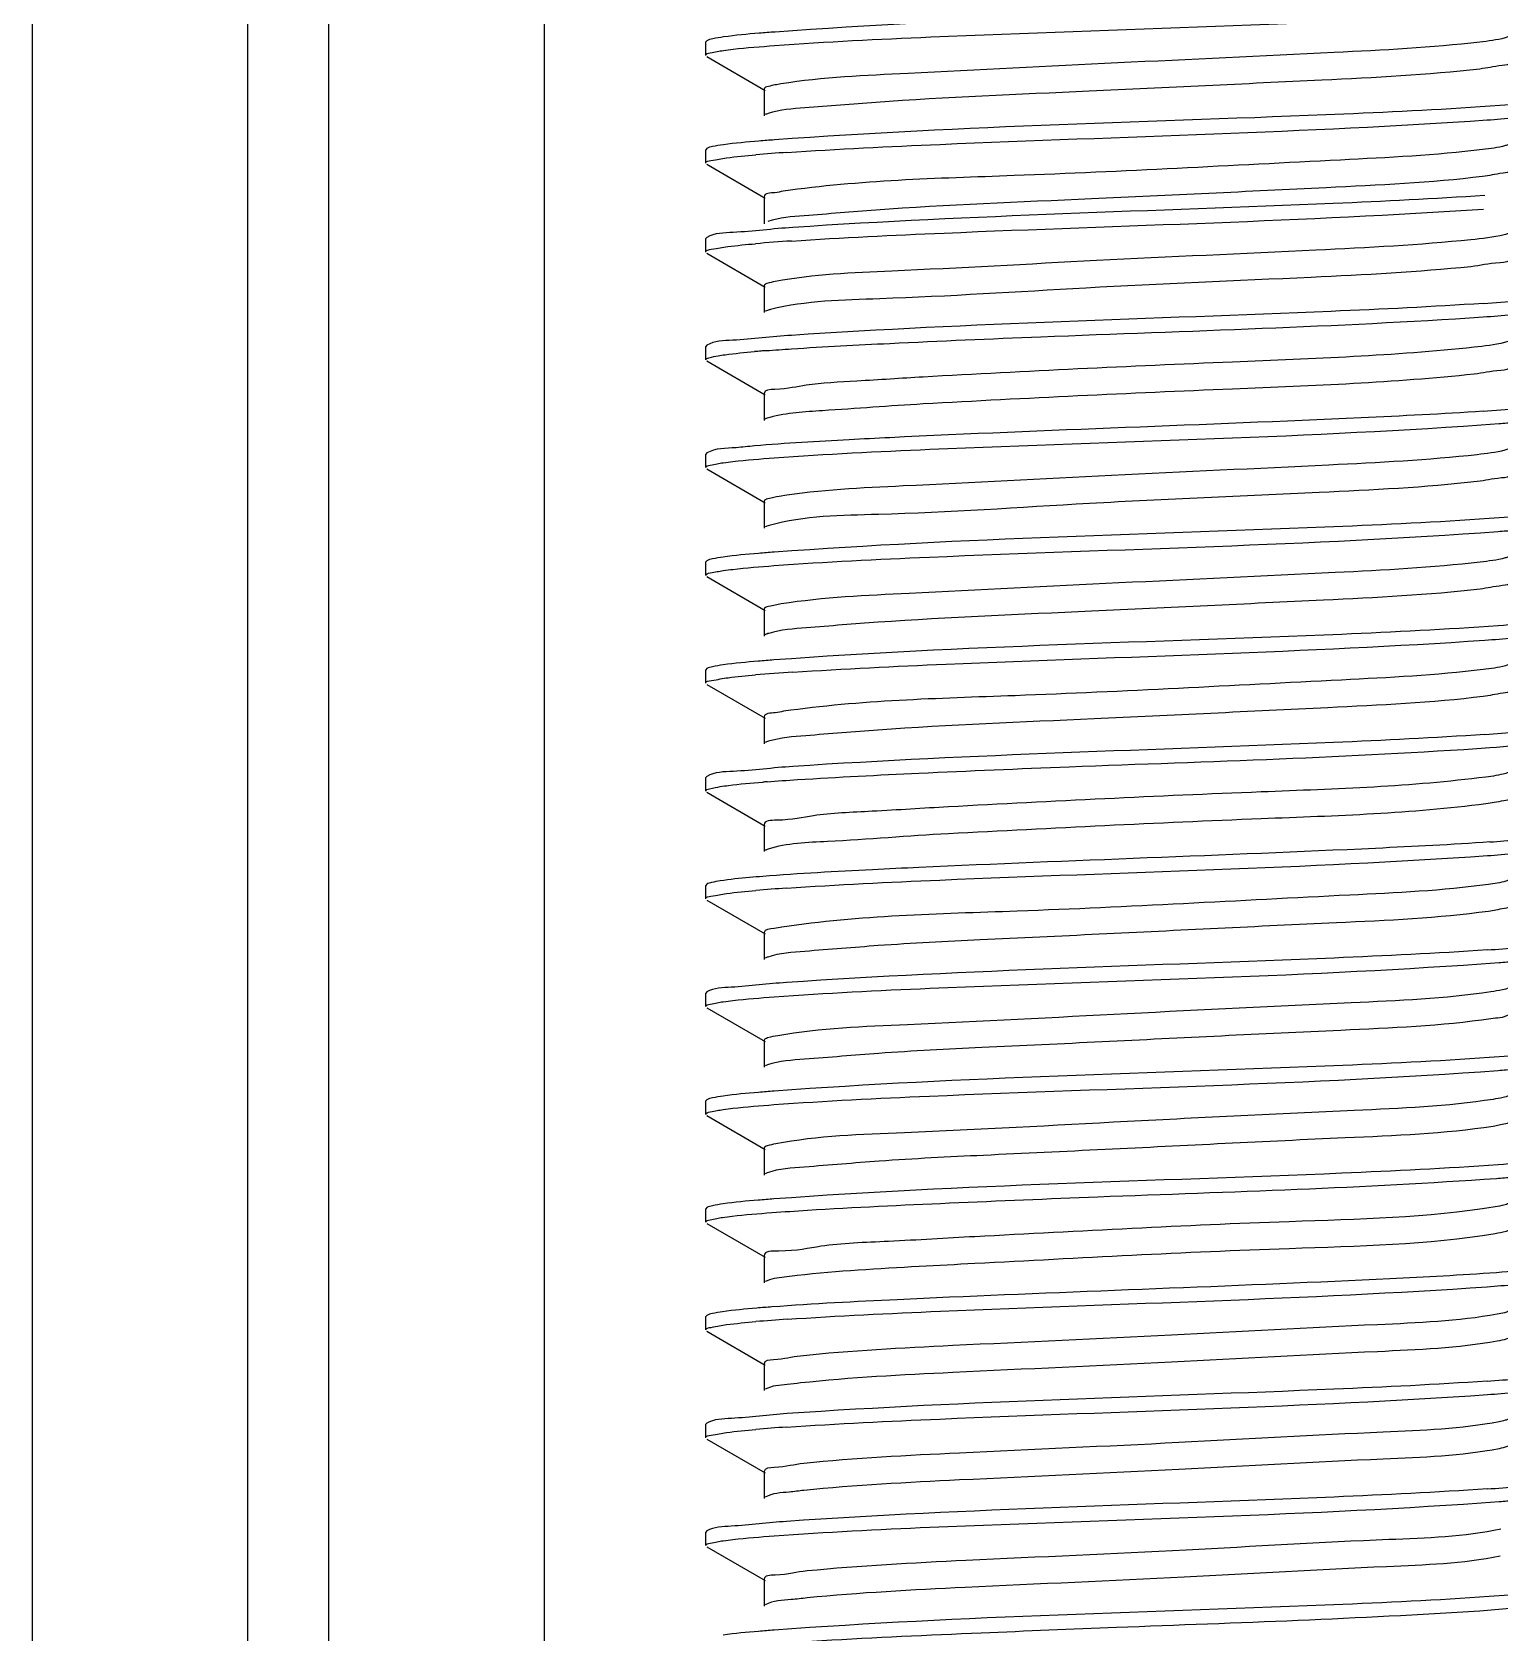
# Model space of a CAD drawing. Extents: x 1680110 to 4798266, y 269661 to 1249705.
# Drawn here: x 2404359.1 to 2404592.5, y 665124.2 to 665378.9 of the extents above; entities that cross this region are included whole.
import ezdxf

# ---------------------------------------------------------------- set-up
doc = ezdxf.new("R2010")
doc.units = 0
doc.header["$LTSCALE"] = 1000
doc.header["$MEASUREMENT"] = 0

# ---------------------------------------------------------------- blocks, each defined once
blk = doc.blocks.new('gfhhrryyfd')
at = {"linetype": 'Continuous'}
for p, q in [((3693152.86, -1741005.43), (3693152.86, -1744418.97)), ((3693187.15, -1741005.43), (3693187.15, -1744418.97)), ((3693200.01, -1741005.43), (3693200.01, -1744418.97)), ((3693234.3, -1741005.43), (3693234.3, -1744418.97)), ((3693260.18, -1742066.92), (3693260.01, -1742067.1)), ((3693260.01, -1742069.25), (3693260.01, -1742067.1)), ((3693260.01, -1742069.25), (3693260.01, -1742067.1)), ((3693260.18, -1742069.44), (3693269.48, -1742074.82)), ((3693269.29, -1742074.61), (3693269.29, -1742078.89)), ((3693260.18, -1742084.06), (3693260.01, -1742084.25)), ((3693260.01, -1742086.39), (3693260.01, -1742084.25)), ((3693260.01, -1742086.39), (3693260.01, -1742084.25)), ((3693260.18, -1742086.58), (3693269.48, -1742091.97)), ((3693269.29, -1742091.75), (3693269.29, -1742096.04)), ((3693260.18, -1742098.2), (3693260.01, -1742098.39)), ((3693260.01, -1742100.53), (3693260.01, -1742098.39)), ((3693260.01, -1742100.53), (3693260.01, -1742098.39)), ((3693260.18, -1742100.72), (3693269.48, -1742106.11)), ((3693269.29, -1742105.89), (3693269.29, -1742110.17)), ((3693260.18, -1742115.34), (3693260.01, -1742115.53)), ((3693260.01, -1742117.68), (3693260.01, -1742115.53)), ((3693260.01, -1742117.68), (3693260.01, -1742115.53)), ((3693260.18, -1742117.86), (3693269.48, -1742123.25)), ((3693269.29, -1742123.03), (3693269.29, -1742127.32)), ((3693260.18, -1742132.49), (3693260.01, -1742132.68)), ((3693260.01, -1742134.82), (3693260.01, -1742132.68)), ((3693260.01, -1742134.82), (3693260.01, -1742132.68)), ((3693260.18, -1742135.01), (3693269.48, -1742140.4)), ((3693269.29, -1742140.18), (3693269.29, -1742144.47)), ((3693260.18, -1742149.64), (3693260.01, -1742149.82)), ((3693260.01, -1742151.97), (3693260.01, -1742149.82)), ((3693260.01, -1742151.97), (3693260.01, -1742149.82)), ((3693260.18, -1742152.15), (3693269.48, -1742157.54)), ((3693269.29, -1742157.32), (3693269.29, -1742161.61)), ((3693260.18, -1742166.78), (3693260.01, -1742166.97)), ((3693260.01, -1742169.11), (3693260.01, -1742166.97)), ((3693260.01, -1742169.11), (3693260.01, -1742166.97)), ((3693260.18, -1742169.3), (3693269.48, -1742174.69)), ((3693269.29, -1742174.47), (3693269.29, -1742178.76)), ((3693260.18, -1742183.93), (3693260.01, -1742184.11)), ((3693260.01, -1742186.26), (3693260.01, -1742184.11)), ((3693260.01, -1742186.26), (3693260.01, -1742184.11)), ((3693260.18, -1742186.44), (3693269.48, -1742191.83)), ((3693269.29, -1742191.61), (3693269.29, -1742195.9)), ((3693260.18, -1742201.07), (3693260.01, -1742201.26)), ((3693260.01, -1742203.4), (3693260.01, -1742201.26)), ((3693260.01, -1742203.4), (3693260.01, -1742201.26)), ((3693260.18, -1742203.59), (3693269.48, -1742208.98)), ((3693269.29, -1742208.76), (3693269.29, -1742213.05)), ((3693260.18, -1742218.22), (3693260.01, -1742218.4)), ((3693260.01, -1742220.55), (3693260.01, -1742218.4)), ((3693260.01, -1742220.55), (3693260.01, -1742218.4)), ((3693260.18, -1742220.73), (3693269.48, -1742226.12)), ((3693269.29, -1742225.9), (3693269.29, -1742230.19)), ((3693269.82, -1742229.83), (3693269.48, -1742229.97)), ((3693260.18, -1742235.36), (3693260.01, -1742235.55)), ((3693260.01, -1742237.69), (3693260.01, -1742235.55)), ((3693260.01, -1742237.69), (3693260.01, -1742235.55)), ((3693260.18, -1742237.88), (3693269.48, -1742243.27)), ((3693269.29, -1742243.05), (3693269.29, -1742247.34)), ((3693269.79, -1742246.98), (3693269.48, -1742247.12)), ((3693260.18, -1742252.51), (3693260.01, -1742252.69)), ((3693260.01, -1742254.84), (3693260.01, -1742252.69)), ((3693260.01, -1742254.84), (3693260.01, -1742252.69)), ((3693260.18, -1742255.03), (3693269.48, -1742260.41)), ((3693269.29, -1742260.2), (3693269.29, -1742264.48)), ((3693269.76, -1742264.14), (3693269.48, -1742264.26)), ((3693260.18, -1742269.65), (3693260.01, -1742269.84)), ((3693260.01, -1742271.98), (3693260.01, -1742269.84)), ((3693260.01, -1742271.98), (3693260.01, -1742269.84)), ((3693260.18, -1742272.17), (3693269.48, -1742277.56)), ((3693269.29, -1742277.34), (3693269.29, -1742281.63)), ((3693260.18, -1742286.8), (3693260.01, -1742286.98)), ((3693260.01, -1742289.13), (3693260.01, -1742286.98)), ((3693260.01, -1742289.13), (3693260.01, -1742286.98)), ((3693260.18, -1742289.32), (3693269.48, -1742294.7)), ((3693269.29, -1742294.49), (3693269.29, -1742298.77)), ((3693260.18, -1742303.94), (3693260.01, -1742304.13)), ((3693260.01, -1742306.27), (3693260.01, -1742304.13)), ((3693260.01, -1742306.27), (3693260.01, -1742304.13)), ((3693260.18, -1742306.46), (3693269.48, -1742311.85)), ((3693269.29, -1742311.63), (3693269.29, -1742315.92))]:
    blk.add_line(p, q, dxfattribs=at)
for centre, radius, start, end in [((3693292.6, -1742378.02), 293.99, 93.8398, 94.8043), ((3693293.58, -1742404.64), 306.51, 93.7309, 94.7995), ((3693363.76, -1741804.83), 304.52, 273.7477, 274.8005), ((3693285.98, -1742327.93), 212.34, 94.6427, 94.9248), ((3693289.12, -1742366.54), 251.08, 94.4553, 94.6449), ((3693363.73, -1741821.6), 304.9, 273.7437, 274.8009), ((3693293.88, -1742476.99), 310.29, 93.6981, 94.7988), ((3693364.08, -1741877.37), 300.55, 273.7828, 274.8013), ((3693289.75, -1742443.09), 259.07, 94.4275, 94.5797), ((3693365.16, -1741908.19), 286.83, 273.9093, 274.8037), ((3693292.52, -1742494.11), 293.06, 93.8492, 94.8033), ((3693364.65, -1741918.94), 293.25, 273.8479, 274.803), ((3693292.64, -1742564.19), 294.57, 93.8351, 94.8035), ((3693364.58, -1741986.68), 294.09, 273.8387, 274.8044), ((3693292.52, -1742579.88), 293.11, 93.8488, 94.8033), ((3693364.65, -1742004.67), 293.25, 273.8479, 274.803)]:
    blk.add_arc(centre, radius, start, end, dxfattribs=at)
for points, knots in [([(3693386.31, -1742060.09), (3693378.06, -1742060.7), (3693339.64, -1742062.57), (3693301.16, -1742063.33), (3693271.04, -1742065.54)], [0, 0, 0, 0, 0.214949, 1, 1, 1, 1]), ([(3693270.95, -1742067.69), (3693279.22, -1742067.08), (3693317.66, -1742065.2), (3693356.16, -1742064.45), (3693386.28, -1742062.24)], [0, 0, 0, 0, 0.215407, 1, 1, 1, 1]), ([(3693271.04, -1742065.54), (3693270.2, -1742065.6), (3693267.46, -1742065.81), (3693264.72, -1742066.05), (3693262.84, -1742066.32)], [0, 0, 0, 0, 0.307276, 1, 1, 1, 1]), ([(3693262.84, -1742066.32), (3693262.26, -1742066.4), (3693261.37, -1742066.55), (3693260.46, -1742066.76), (3693260.18, -1742066.92)], [0, 0, 0, 0, 0.643741, 1, 1, 1, 1]), ([(3693262.81, -1742068.47), (3693263.32, -1742068.39), (3693266.03, -1742068.06), (3693268.75, -1742067.85), (3693270.95, -1742067.69)], [0, 0, 0, 0, 0.191381, 1, 1, 1, 1]), ([(3693383.1, -1742067.14), (3693375.41, -1742068.04), (3693356.19, -1742069), (3693325.88, -1742070.41), (3693296.57, -1742071.95), (3693278.65, -1742072.75), (3693271.96, -1742073.78)], [0, 0, 0, 0, 0.208516, 0.518039, 0.81764, 1, 1, 1, 1]), ([(3693387.71, -1742066.25), (3693387.53, -1742066.35), (3693386.01, -1742066.82), (3693384.45, -1742066.98), (3693383.1, -1742067.14)], [0, 0, 0, 0, 0.131982, 1, 1, 1, 1]), ([(3693260.01, -1742069.25), (3693260.01, -1742068.98), (3693261.38, -1742068.75), (3693262.1, -1742068.57), (3693262.81, -1742068.47)], [0, 0, 0, 0, 0.274415, 1, 1, 1, 1]), ([(3693387.89, -1742070.32), (3693387.9, -1742070.76), (3693385.47, -1742070.94), (3693384.3, -1742071.28), (3693383.1, -1742071.42)], [0, 0, 0, 0, 0.268827, 1, 1, 1, 1]), ([(3693383.1, -1742071.42), (3693374.76, -1742072.4), (3693354.02, -1742073.36), (3693322.02, -1742074.98), (3693294.53, -1742076.05), (3693277.6, -1742077.48), (3693271.81, -1742077.9), (3693269.94, -1742078.49)], [0, 0, 0, 0, 0.222005, 0.548688, 0.848211, 0.948158, 1, 1, 1, 1]), ([(3693271.96, -1742073.78), (3693271.29, -1742073.89), (3693270.58, -1742074.06), (3693269.3, -1742074.34), (3693269.29, -1742074.61)], [0, 0, 0, 0, 0.721013, 1, 1, 1, 1]), ([(3693269.94, -1742078.49), (3693269.85, -1742078.52), (3693269.69, -1742078.57), (3693269.55, -1742078.64), (3693269.48, -1742078.68)], [0, 0, 0, 0, 0.563231, 1, 1, 1, 1]), ([(3693386.28, -1742077.24), (3693378.02, -1742077.84), (3693339.57, -1742079.72), (3693301.07, -1742080.48), (3693270.95, -1742082.69)], [0, 0, 0, 0, 0.215206, 1, 1, 1, 1]), ([(3693384.27, -1742079.52), (3693387.22, -1742079.32), (3693391.35, -1742078.75), (3693395.86, -1742078.67), (3693397.01, -1742078.01)], [0, 0, 0, 0, 0.690238, 1, 1, 1, 1]), ([(3693394.4, -1742076.46), (3693393.88, -1742076.53), (3693391.18, -1742076.86), (3693388.47, -1742077.08), (3693386.28, -1742077.24)], [0, 0, 0, 0, 0.191317, 1, 1, 1, 1]), ([(3693272.91, -1742084.69), (3693281.03, -1742084.14), (3693318.15, -1742082.35), (3693355.31, -1742081.49), (3693384.27, -1742079.52)], [0, 0, 0, 0, 0.219091, 1, 1, 1, 1]), ([(3693262.81, -1742083.47), (3693262.23, -1742083.55), (3693261.35, -1742083.7), (3693260.46, -1742083.9), (3693260.18, -1742084.06)], [0, 0, 0, 0, 0.643277, 1, 1, 1, 1]), ([(3693270.95, -1742082.69), (3693270.11, -1742082.75), (3693267.4, -1742082.96), (3693264.68, -1742083.21), (3693262.81, -1742083.47)], [0, 0, 0, 0, 0.307434, 1, 1, 1, 1]), ([(3693387.71, -1742083.4), (3693387.54, -1742083.49), (3693386.18, -1742083.93), (3693384.77, -1742084.08), (3693383.56, -1742084.23)], [0, 0, 0, 0, 0.134844, 1, 1, 1, 1]), ([(3693260.01, -1742086.39), (3693260.01, -1742086.08), (3693261.65, -1742085.88), (3693262.47, -1742085.65), (3693263.3, -1742085.55)], [0, 0, 0, 0, 0.271629, 1, 1, 1, 1]), ([(3693383.56, -1742084.23), (3693376.06, -1742085.15), (3693351.17, -1742086.34), (3693314.14, -1742088.44), (3693284.46, -1742089.11), (3693272.33, -1742090.87)], [0, 0, 0, 0, 0.203452, 0.669893, 1, 1, 1, 1]), ([(3693383.56, -1742088.51), (3693375.3, -1742089.53), (3693354.52, -1742090.47), (3693322.38, -1742092.12), (3693294.62, -1742093.17), (3693277.55, -1742094.64), (3693271.73, -1742095.05), (3693269.88, -1742095.65)], [0, 0, 0, 0, 0.219023, 0.546829, 0.848448, 0.948708, 1, 1, 1, 1]), ([(3693387.89, -1742087.46), (3693387.9, -1742087.87), (3693385.71, -1742088.08), (3693384.64, -1742088.38), (3693383.56, -1742088.51)], [0, 0, 0, 0, 0.270217, 1, 1, 1, 1]), ([(3693272.33, -1742090.87), (3693271.88, -1742090.94), (3693271.03, -1742091.18), (3693269.3, -1742091.14), (3693269.29, -1742091.75)], [0, 0, 0, 0, 0.421526, 1, 1, 1, 1]), ([(3693273.64, -1742098.78), (3693281.72, -1742098.24), (3693318.39, -1742096.49), (3693355.11, -1742095.61), (3693383.67, -1742093.7)], [0, 0, 0, 0, 0.220571, 1, 1, 1, 1]), ([(3693383.9, -1742091.54), (3693375.87, -1742092.08), (3693339.19, -1742093.84), (3693302.48, -1742094.73), (3693273.86, -1742096.62)], [0, 0, 0, 0, 0.219007, 1, 1, 1, 1]), ([(3693273.86, -1742096.62), (3693270.69, -1742096.83), (3693266.25, -1742097.45), (3693261.41, -1742097.49), (3693260.18, -1742098.2)], [0, 0, 0, 0, 0.691503, 1, 1, 1, 1]), ([(3693381.68, -1742098.58), (3693373.49, -1742099.42), (3693353.63, -1742100.44), (3693322.91, -1742101.78), (3693294.29, -1742103.44), (3693277.15, -1742104.06), (3693271.05, -1742105.22)], [0, 0, 0, 0, 0.222949, 0.537937, 0.832059, 1, 1, 1, 1]), ([(3693387.71, -1742097.53), (3693387.49, -1742097.66), (3693385.49, -1742098.22), (3693383.46, -1742098.39), (3693381.68, -1742098.58)], [0, 0, 0, 0, 0.124926, 1, 1, 1, 1]), ([(3693260.01, -1742100.53), (3693260.01, -1742100.2), (3693261.76, -1742100.01), (3693262.63, -1742099.77), (3693263.5, -1742099.66)], [0, 0, 0, 0, 0.270691, 1, 1, 1, 1]), ([(3693381.68, -1742102.86), (3693373.24, -1742103.73), (3693352.81, -1742104.77), (3693321.43, -1742106.06), (3693292.89, -1742107.98), (3693275.97, -1742108.26), (3693270.32, -1742109.67)], [0, 0, 0, 0, 0.22824, 0.54962, 0.84357, 1, 1, 1, 1]), ([(3693387.89, -1742101.6), (3693387.9, -1742102.17), (3693384.7, -1742102.24), (3693383.23, -1742102.7), (3693381.68, -1742102.86)], [0, 0, 0, 0, 0.265953, 1, 1, 1, 1]), ([(3693271.05, -1742105.22), (3693270.61, -1742105.31), (3693270.1, -1742105.42), (3693269.3, -1742105.7), (3693269.3, -1742105.89)], [0, 0, 0, 0, 0.710384, 1, 1, 1, 1]), ([(3693383.67, -1742108.7), (3693375.6, -1742109.24), (3693338.93, -1742111), (3693302.21, -1742111.88), (3693273.64, -1742113.78)], [0, 0, 0, 0, 0.220044, 1, 1, 1, 1]), ([(3693270.32, -1742109.67), (3693270.15, -1742109.71), (3693269.87, -1742109.79), (3693269.59, -1742109.9), (3693269.48, -1742109.96)], [0, 0, 0, 0, 0.588567, 1, 1, 1, 1]), ([(3693289.27, -1742115.06), (3693297.27, -1742114.67), (3693328.73, -1742113.3), (3693360.22, -1742112.41), (3693383.64, -1742110.85)], [0, 0, 0, 0, 0.25454, 1, 1, 1, 1]), ([(3693383.64, -1742110.85), (3693386.74, -1742110.64), (3693391.07, -1742110.04), (3693395.81, -1742109.98), (3693397.01, -1742109.29)], [0, 0, 0, 0, 0.69109, 1, 1, 1, 1]), ([(3693273.64, -1742113.78), (3693270.52, -1742113.99), (3693266.15, -1742114.6), (3693261.39, -1742114.65), (3693260.18, -1742115.34)], [0, 0, 0, 0, 0.691213, 1, 1, 1, 1]), ([(3693261.98, -1742117.02), (3693262.34, -1742116.96), (3693264.26, -1742116.68), (3693266.19, -1742116.5), (3693267.75, -1742116.37)], [0, 0, 0, 0, 0.190713, 1, 1, 1, 1]), ([(3693269.62, -1742116.21), (3693270.96, -1742116.11), (3693277.51, -1742115.65), (3693284.06, -1742115.31), (3693289.27, -1742115.06)], [0, 0, 0, 0, 0.205696, 1, 1, 1, 1]), ([(3693382.2, -1742115.67), (3693369.45, -1742117.04), (3693340.19, -1742118.11), (3693310.98, -1742119.49), (3693294.59, -1742120.41)], [0, 0, 0, 0, 0.438605, 1, 1, 1, 1]), ([(3693387.71, -1742114.68), (3693387.5, -1742114.8), (3693385.68, -1742115.32), (3693383.82, -1742115.49), (3693382.2, -1742115.67)], [0, 0, 0, 0, 0.127252, 1, 1, 1, 1]), ([(3693260.01, -1742117.68), (3693260.01, -1742117.48), (3693260.94, -1742117.23), (3693261.48, -1742117.1), (3693261.98, -1742117.02)], [0, 0, 0, 0, 0.28203, 1, 1, 1, 1]), ([(3693387.89, -1742118.75), (3693387.9, -1742119.27), (3693384.98, -1742119.38), (3693383.63, -1742119.8), (3693382.2, -1742119.95)], [0, 0, 0, 0, 0.266804, 1, 1, 1, 1]), ([(3693294.59, -1742120.41), (3693291.07, -1742120.61), (3693285.04, -1742121.05), (3693276.59, -1742121.44), (3693272.71, -1742122.39), (3693269.3, -1742122.43), (3693269.3, -1742123.03)], [0, 0, 0, 0, 0.415, 0.730895, 0.928614, 1, 1, 1, 1]), ([(3693382.2, -1742119.95), (3693369.45, -1742121.33), (3693340.19, -1742122.4), (3693310.98, -1742123.78), (3693294.59, -1742124.7)], [0, 0, 0, 0, 0.438605, 1, 1, 1, 1]), ([(3693270.2, -1742126.84), (3693270.06, -1742126.88), (3693269.81, -1742126.95), (3693269.58, -1742127.05), (3693269.48, -1742127.1)], [0, 0, 0, 0, 0.581773, 1, 1, 1, 1]), ([(3693294.59, -1742124.7), (3693289.25, -1742125), (3693281.15, -1742125.64), (3693272.93, -1742126.12), (3693270.2, -1742126.84)], [0, 0, 0, 0, 0.654734, 1, 1, 1, 1]), ([(3693383.64, -1742125.85), (3693377.17, -1742126.28), (3693345.72, -1742127.85), (3693314.24, -1742128.85), (3693289.27, -1742130.06)], [0, 0, 0, 0, 0.205964, 1, 1, 1, 1]), ([(3693270.89, -1742133.26), (3693279.14, -1742132.66), (3693317.56, -1742130.78), (3693356.04, -1742130.02), (3693386.16, -1742127.82)], [0, 0, 0, 0, 0.214998, 1, 1, 1, 1]), ([(3693386.16, -1742127.82), (3693387, -1742127.75), (3693389.74, -1742127.54), (3693392.47, -1742127.3), (3693394.36, -1742127.03)], [0, 0, 0, 0, 0.307332, 1, 1, 1, 1]), ([(3693267.75, -1742131.37), (3693266.77, -1742131.45), (3693264.28, -1742131.79), (3693261.54, -1742131.7), (3693260.18, -1742132.49)], [0, 0, 0, 0, 0.38307, 1, 1, 1, 1]), ([(3693289.27, -1742130.06), (3693287.12, -1742130.16), (3693279.94, -1742130.53), (3693272.76, -1742130.94), (3693267.75, -1742131.37)], [0, 0, 0, 0, 0.299335, 1, 1, 1, 1]), ([(3693387.71, -1742131.82), (3693387.52, -1742131.93), (3693385.87, -1742132.43), (3693384.17, -1742132.59), (3693382.7, -1742132.76)], [0, 0, 0, 0, 0.129757, 1, 1, 1, 1]), ([(3693260.01, -1742134.82), (3693260.01, -1742134.55), (3693261.37, -1742134.33), (3693262.09, -1742134.14), (3693262.79, -1742134.04)], [0, 0, 0, 0, 0.27455, 1, 1, 1, 1]), ([(3693262.79, -1742134.04), (3693263.3, -1742133.97), (3693265.99, -1742133.64), (3693268.7, -1742133.42), (3693270.89, -1742133.26)], [0, 0, 0, 0, 0.19129, 1, 1, 1, 1]), ([(3693382.7, -1742132.76), (3693374.86, -1742133.64), (3693355.45, -1742134.62), (3693325, -1742136.01), (3693295.89, -1742137.58), (3693278.19, -1742138.33), (3693271.67, -1742139.4)], [0, 0, 0, 0, 0.212745, 0.523869, 0.821865, 1, 1, 1, 1]), ([(3693382.7, -1742137.04), (3693374.36, -1742137.98), (3693353.78, -1742139.01), (3693321.96, -1742140.29), (3693292.97, -1742142.39), (3693275.7, -1742142.45), (3693270.11, -1742144.01)], [0, 0, 0, 0, 0.223258, 0.547569, 0.845448, 1, 1, 1, 1]), ([(3693387.89, -1742135.89), (3693387.9, -1742136.37), (3693385.25, -1742136.52), (3693384, -1742136.9), (3693382.7, -1742137.04)], [0, 0, 0, 0, 0.26783, 1, 1, 1, 1]), ([(3693271.67, -1742139.4), (3693271.07, -1742139.5), (3693270.43, -1742139.66), (3693269.3, -1742139.94), (3693269.29, -1742140.18)], [0, 0, 0, 0, 0.718436, 1, 1, 1, 1]), ([(3693394.36, -1742142.04), (3693393.84, -1742142.11), (3693391.11, -1742142.44), (3693388.37, -1742142.66), (3693386.16, -1742142.82)], [0, 0, 0, 0, 0.19147, 1, 1, 1, 1]), ([(3693270.11, -1742144.01), (3693269.98, -1742144.05), (3693269.77, -1742144.11), (3693269.56, -1742144.2), (3693269.48, -1742144.25)], [0, 0, 0, 0, 0.575828, 1, 1, 1, 1]), ([(3693386.16, -1742142.82), (3693377.88, -1742143.42), (3693339.46, -1742145.3), (3693300.98, -1742146.05), (3693270.89, -1742148.27)], [0, 0, 0, 0, 0.215728, 1, 1, 1, 1]), ([(3693386.04, -1742144.97), (3693386.89, -1742144.91), (3693389.66, -1742144.69), (3693392.42, -1742144.45), (3693394.33, -1742144.18)], [0, 0, 0, 0, 0.307278, 1, 1, 1, 1]), ([(3693270.85, -1742150.41), (3693279.08, -1742149.8), (3693317.48, -1742147.93), (3693355.93, -1742147.16), (3693386.04, -1742144.97)], [0, 0, 0, 0, 0.214643, 1, 1, 1, 1]), ([(3693262.79, -1742149.04), (3693262.22, -1742149.13), (3693261.34, -1742149.28), (3693260.45, -1742149.48), (3693260.18, -1742149.64)], [0, 0, 0, 0, 0.642977, 1, 1, 1, 1]), ([(3693270.89, -1742148.27), (3693270.06, -1742148.33), (3693267.35, -1742148.54), (3693264.65, -1742148.78), (3693262.79, -1742149.04)], [0, 0, 0, 0, 0.307533, 1, 1, 1, 1]), ([(3693383.18, -1742149.85), (3693375.52, -1742150.75), (3693356.34, -1742151.71), (3693326.05, -1742153.12), (3693296.7, -1742154.66), (3693278.74, -1742155.46), (3693272.02, -1742156.49)], [0, 0, 0, 0, 0.207666, 0.516866, 0.81679, 1, 1, 1, 1]), ([(3693387.71, -1742148.97), (3693387.53, -1742149.07), (3693386.04, -1742149.53), (3693384.51, -1742149.69), (3693383.18, -1742149.85)], [0, 0, 0, 0, 0.132446, 1, 1, 1, 1]), ([(3693260.01, -1742151.97), (3693260.01, -1742151.7), (3693261.37, -1742151.47), (3693262.08, -1742151.29), (3693262.77, -1742151.19)], [0, 0, 0, 0, 0.274625, 1, 1, 1, 1]), ([(3693262.77, -1742151.19), (3693263.29, -1742151.12), (3693265.97, -1742150.79), (3693268.67, -1742150.57), (3693270.85, -1742150.41)], [0, 0, 0, 0, 0.191275, 1, 1, 1, 1]), ([(3693383.18, -1742154.13), (3693374.9, -1742155.11), (3693354.26, -1742156.07), (3693322.36, -1742157.68), (3693294.88, -1742158.77), (3693277.82, -1742160.16), (3693271.96, -1742160.61), (3693270.03, -1742161.18)], [0, 0, 0, 0, 0.220439, 0.545965, 0.845865, 0.946757, 1, 1, 1, 1]), ([(3693387.89, -1742153.04), (3693387.9, -1742153.48), (3693385.51, -1742153.66), (3693384.36, -1742153.99), (3693383.18, -1742154.13)], [0, 0, 0, 0, 0.269044, 1, 1, 1, 1]), ([(3693272.02, -1742156.49), (3693271.33, -1742156.6), (3693270.61, -1742156.78), (3693269.3, -1742157.06), (3693269.29, -1742157.32)], [0, 0, 0, 0, 0.721489, 1, 1, 1, 1]), ([(3693386.04, -1742159.97), (3693377.75, -1742160.58), (3693339.35, -1742162.45), (3693300.89, -1742163.2), (3693270.85, -1742165.41)], [0, 0, 0, 0, 0.216242, 1, 1, 1, 1]), ([(3693394.33, -1742159.19), (3693393.8, -1742159.26), (3693391.04, -1742159.59), (3693388.28, -1742159.81), (3693386.04, -1742159.97)], [0, 0, 0, 0, 0.191504, 1, 1, 1, 1]), ([(3693270.03, -1742161.18), (3693269.92, -1742161.21), (3693269.74, -1742161.27), (3693269.56, -1742161.35), (3693269.48, -1742161.39)], [0, 0, 0, 0, 0.570334, 1, 1, 1, 1]), ([(3693273.87, -1742167.35), (3693281.99, -1742166.81), (3693318.67, -1742165.06), (3693355.39, -1742164.18), (3693383.9, -1742162.27)], [0, 0, 0, 0, 0.221629, 1, 1, 1, 1]), ([(3693383.9, -1742162.27), (3693386.94, -1742162.06), (3693391.19, -1742161.47), (3693395.83, -1742161.4), (3693397.01, -1742160.73)], [0, 0, 0, 0, 0.69073, 1, 1, 1, 1]), ([(3693262.77, -1742166.19), (3693262.21, -1742166.27), (3693261.34, -1742166.42), (3693260.45, -1742166.62), (3693260.18, -1742166.78)], [0, 0, 0, 0, 0.642812, 1, 1, 1, 1]), ([(3693270.85, -1742165.41), (3693270.02, -1742165.47), (3693267.32, -1742165.69), (3693264.63, -1742165.93), (3693262.77, -1742166.19)], [0, 0, 0, 0, 0.307553, 1, 1, 1, 1]), ([(3693383.63, -1742166.94), (3693376.16, -1742167.86), (3693351.31, -1742169.05), (3693314.28, -1742171.15), (3693284.57, -1742171.83), (3693272.39, -1742173.58)], [0, 0, 0, 0, 0.202603, 0.668804, 1, 1, 1, 1]), ([(3693387.71, -1742166.11), (3693387.54, -1742166.21), (3693386.21, -1742166.64), (3693384.83, -1742166.79), (3693383.63, -1742166.94)], [0, 0, 0, 0, 0.135346, 1, 1, 1, 1]), ([(3693260.01, -1742169.11), (3693260.01, -1742168.78), (3693261.78, -1742168.59), (3693262.66, -1742168.34), (3693263.55, -1742168.23)], [0, 0, 0, 0, 0.270507, 1, 1, 1, 1]), ([(3693387.89, -1742170.18), (3693387.9, -1742170.58), (3693385.75, -1742170.8), (3693384.7, -1742171.09), (3693383.63, -1742171.22)], [0, 0, 0, 0, 0.270473, 1, 1, 1, 1]), ([(3693383.63, -1742171.22), (3693375.44, -1742172.24), (3693354.77, -1742173.17), (3693322.71, -1742174.82), (3693294.96, -1742175.89), (3693277.77, -1742177.33), (3693271.88, -1742177.76), (3693269.96, -1742178.35)], [0, 0, 0, 0, 0.21746, 0.544109, 0.846107, 0.947311, 1, 1, 1, 1]), ([(3693272.39, -1742173.58), (3693271.94, -1742173.65), (3693271.07, -1742173.9), (3693269.3, -1742173.85), (3693269.29, -1742174.47)], [0, 0, 0, 0, 0.421733, 1, 1, 1, 1]), ([(3693383.9, -1742177.27), (3693375.88, -1742177.81), (3693339.2, -1742179.57), (3693302.48, -1742180.46), (3693273.87, -1742182.35)], [0, 0, 0, 0, 0.218973, 1, 1, 1, 1]), ([(3693384.72, -1742179.35), (3693387.56, -1742179.16), (3693391.55, -1742178.61), (3693395.9, -1742178.51), (3693397.01, -1742177.87)], [0, 0, 0, 0, 0.689563, 1, 1, 1, 1]), ([(3693269.96, -1742178.35), (3693269.87, -1742178.37), (3693269.71, -1742178.43), (3693269.55, -1742178.5), (3693269.48, -1742178.54)], [0, 0, 0, 0, 0.565364, 1, 1, 1, 1]), ([(3693293.91, -1742183.42), (3693301.87, -1742183.05), (3693332.14, -1742181.76), (3693362.44, -1742180.9), (3693384.72, -1742179.35)], [0, 0, 0, 0, 0.263095, 1, 1, 1, 1]), ([(3693273.87, -1742182.35), (3693270.69, -1742182.56), (3693266.26, -1742183.17), (3693261.41, -1742183.22), (3693260.18, -1742183.93)], [0, 0, 0, 0, 0.691512, 1, 1, 1, 1]), ([(3693262.32, -1742185.55), (3693262.75, -1742185.48), (3693264.99, -1742185.18), (3693267.24, -1742184.98), (3693269.07, -1742184.84)], [0, 0, 0, 0, 0.191021, 1, 1, 1, 1]), ([(3693269.75, -1742184.78), (3693271.37, -1742184.66), (3693279.42, -1742184.11), (3693287.47, -1742183.71), (3693293.91, -1742183.42)], [0, 0, 0, 0, 0.201424, 1, 1, 1, 1]), ([(3693384.07, -1742184.03), (3693372.23, -1742185.57), (3693343.65, -1742186.45), (3693315.18, -1742187.89), (3693298.6, -1742188.78)], [0, 0, 0, 0, 0.418207, 1, 1, 1, 1]), ([(3693387.71, -1742183.26), (3693387.56, -1742183.34), (3693386.37, -1742183.75), (3693385.13, -1742183.89), (3693384.07, -1742184.03)], [0, 0, 0, 0, 0.138483, 1, 1, 1, 1]), ([(3693260.01, -1742186.26), (3693260.01, -1742186.03), (3693261.12, -1742185.79), (3693261.74, -1742185.64), (3693262.32, -1742185.55)], [0, 0, 0, 0, 0.278252, 1, 1, 1, 1]), ([(3693387.9, -1742187.33), (3693387.9, -1742187.69), (3693385.99, -1742187.93), (3693385.03, -1742188.19), (3693384.07, -1742188.31)], [0, 0, 0, 0, 0.272138, 1, 1, 1, 1]), ([(3693298.6, -1742188.78), (3693294.55, -1742188.99), (3693287.61, -1742189.49), (3693277.8, -1742189.85), (3693273.33, -1742190.98), (3693269.3, -1742190.91), (3693269.29, -1742191.61)], [0, 0, 0, 0, 0.411949, 0.728681, 0.928197, 1, 1, 1, 1]), ([(3693384.07, -1742188.31), (3693372.23, -1742189.85), (3693343.65, -1742190.73), (3693315.18, -1742192.18), (3693298.6, -1742193.06)], [0, 0, 0, 0, 0.418207, 1, 1, 1, 1]), ([(3693298.6, -1742193.06), (3693292.19, -1742193.4), (3693282.7, -1742194.25), (3693272.94, -1742194.54), (3693269.91, -1742195.51)], [0, 0, 0, 0, 0.668187, 1, 1, 1, 1]), ([(3693269.91, -1742195.51), (3693269.83, -1742195.53), (3693269.68, -1742195.59), (3693269.54, -1742195.65), (3693269.48, -1742195.68)], [0, 0, 0, 0, 0.560801, 1, 1, 1, 1]), ([(3693384.72, -1742194.36), (3693378.66, -1742194.78), (3693348.4, -1742196.32), (3693318.12, -1742197.3), (3693293.91, -1742198.42)], [0, 0, 0, 0, 0.200271, 1, 1, 1, 1]), ([(3693384.33, -1742196.53), (3693387.27, -1742196.33), (3693391.38, -1742195.76), (3693395.87, -1742195.67), (3693397.01, -1742195.02)], [0, 0, 0, 0, 0.690138, 1, 1, 1, 1]), ([(3693272.85, -1742201.71), (3693280.97, -1742201.15), (3693318.14, -1742199.36), (3693355.34, -1742198.51), (3693384.33, -1742196.53)], [0, 0, 0, 0, 0.218971, 1, 1, 1, 1]), ([(3693262.32, -1742200.55), (3693261.86, -1742200.62), (3693261.14, -1742200.75), (3693260.41, -1742200.94), (3693260.18, -1742201.07)], [0, 0, 0, 0, 0.635229, 1, 1, 1, 1]), ([(3693269.07, -1742199.84), (3693268.37, -1742199.9), (3693266.12, -1742200.09), (3693263.87, -1742200.31), (3693262.32, -1742200.55)], [0, 0, 0, 0, 0.308017, 1, 1, 1, 1]), ([(3693293.91, -1742198.42), (3693291.45, -1742198.53), (3693283.16, -1742198.93), (3693274.88, -1742199.38), (3693269.07, -1742199.84)], [0, 0, 0, 0, 0.296988, 1, 1, 1, 1]), ([(3693387.71, -1742200.4), (3693387.57, -1742200.48), (3693386.52, -1742200.85), (3693385.42, -1742200.99), (3693384.48, -1742201.12)], [0, 0, 0, 0, 0.141904, 1, 1, 1, 1]), ([(3693260.01, -1742203.4), (3693260.01, -1742203.09), (3693261.65, -1742202.89), (3693262.47, -1742202.66), (3693263.3, -1742202.55)], [0, 0, 0, 0, 0.271637, 1, 1, 1, 1]), ([(3693384.48, -1742201.12), (3693377.17, -1742202.12), (3693352.13, -1742203.25), (3693314.75, -1742205.48), (3693284.49, -1742206.05), (3693272.12, -1742207.91)], [0, 0, 0, 0, 0.196527, 0.666696, 1, 1, 1, 1]), ([(3693384.48, -1742205.4), (3693376.47, -1742206.51), (3693355.79, -1742207.39), (3693328.85, -1742208.75), (3693304.57, -1742209.9), (3693288.92, -1742210.66), (3693277.72, -1742211.64), (3693271.75, -1742212.04), (3693269.86, -1742212.67)], [0, 0, 0, 0, 0.211039, 0.539644, 0.704709, 0.845991, 0.948071, 1, 1, 1, 1]), ([(3693387.9, -1742204.47), (3693387.89, -1742204.8), (3693386.21, -1742205.06), (3693385.33, -1742205.29), (3693384.48, -1742205.4)], [0, 0, 0, 0, 0.274084, 1, 1, 1, 1]), ([(3693272.12, -1742207.91), (3693271.71, -1742207.98), (3693270.91, -1742208.21), (3693269.29, -1742208.19), (3693269.29, -1742208.76)], [0, 0, 0, 0, 0.420596, 1, 1, 1, 1]), ([(3693269.86, -1742212.67), (3693269.79, -1742212.69), (3693269.66, -1742212.74), (3693269.54, -1742212.8), (3693269.48, -1742212.83)], [0, 0, 0, 0, 0.556813, 1, 1, 1, 1]), ([(3693270.89, -1742218.99), (3693279.14, -1742218.38), (3693317.57, -1742216.51), (3693356.05, -1742215.75), (3693386.16, -1742213.54)], [0, 0, 0, 0, 0.215007, 1, 1, 1, 1]), ([(3693384.33, -1742211.53), (3693376.2, -1742212.08), (3693339.04, -1742213.87), (3693301.83, -1742214.73), (3693272.85, -1742216.71)], [0, 0, 0, 0, 0.219019, 1, 1, 1, 1]), ([(3693386.16, -1742213.54), (3693387, -1742213.48), (3693389.74, -1742213.27), (3693392.48, -1742213.02), (3693394.36, -1742212.76)], [0, 0, 0, 0, 0.307335, 1, 1, 1, 1]), ([(3693272.85, -1742216.71), (3693269.92, -1742216.91), (3693265.8, -1742217.48), (3693261.32, -1742217.56), (3693260.18, -1742218.22)], [0, 0, 0, 0, 0.690145, 1, 1, 1, 1]), ([(3693384.86, -1742218.21), (3693377.52, -1742219.28), (3693358.2, -1742220.13), (3693327.27, -1742221.65), (3693296.89, -1742223.29), (3693278.25, -1742223.99), (3693271.45, -1742225.17)], [0, 0, 0, 0, 0.195916, 0.50941, 0.817674, 1, 1, 1, 1]), ([(3693387.71, -1742217.55), (3693387.4, -1742217.72), (3693386.43, -1742217.95), (3693385.48, -1742218.12), (3693384.86, -1742218.21)], [0, 0, 0, 0, 0.359626, 1, 1, 1, 1]), ([(3693260.01, -1742220.55), (3693260.01, -1742220.28), (3693261.37, -1742220.05), (3693262.09, -1742219.87), (3693262.79, -1742219.77)], [0, 0, 0, 0, 0.274548, 1, 1, 1, 1]), ([(3693262.79, -1742219.77), (3693263.3, -1742219.7), (3693266, -1742219.37), (3693268.7, -1742219.15), (3693270.89, -1742218.99)], [0, 0, 0, 0, 0.19129, 1, 1, 1, 1]), ([(3693384.86, -1742222.49), (3693376.97, -1742223.65), (3693356.29, -1742224.48), (3693329.31, -1742225.87), (3693304.83, -1742227.03), (3693289.01, -1742227.79), (3693277.71, -1742228.8), (3693271.7, -1742229.18), (3693269.82, -1742229.83)], [0, 0, 0, 0, 0.207622, 0.537088, 0.703334, 0.845682, 0.948308, 1, 1, 1, 1]), ([(3693387.89, -1742221.62), (3693387.89, -1742221.72), (3693386.84, -1742222.42), (3693385.83, -1742222.35), (3693384.86, -1742222.49)], [0, 0, 0, 0, 0.090979, 1, 1, 1, 1]), ([(3693271.45, -1742225.17), (3693270.9, -1742225.26), (3693270.31, -1742225.4), (3693269.29, -1742225.69), (3693269.29, -1742225.9)], [0, 0, 0, 0, 0.716188, 1, 1, 1, 1]), ([(3693386.16, -1742228.54), (3693377.89, -1742229.15), (3693339.46, -1742231.02), (3693300.98, -1742231.78), (3693270.89, -1742233.99)], [0, 0, 0, 0, 0.215715, 1, 1, 1, 1]), ([(3693394.36, -1742227.76), (3693393.84, -1742227.83), (3693391.11, -1742228.17), (3693388.38, -1742228.38), (3693386.16, -1742228.54)], [0, 0, 0, 0, 0.191467, 1, 1, 1, 1]), ([(3693270.85, -1742236.14), (3693279.08, -1742235.53), (3693317.48, -1742233.66), (3693355.93, -1742232.89), (3693386.04, -1742230.7)], [0, 0, 0, 0, 0.214657, 1, 1, 1, 1]), ([(3693386.04, -1742230.7), (3693386.89, -1742230.63), (3693389.66, -1742230.42), (3693392.42, -1742230.17), (3693394.33, -1742229.91)], [0, 0, 0, 0, 0.307279, 1, 1, 1, 1]), ([(3693262.79, -1742234.77), (3693262.22, -1742234.85), (3693261.35, -1742235), (3693260.45, -1742235.2), (3693260.18, -1742235.36)], [0, 0, 0, 0, 0.642982, 1, 1, 1, 1]), ([(3693262.78, -1742236.92), (3693263.29, -1742236.84), (3693265.97, -1742236.51), (3693268.67, -1742236.3), (3693270.85, -1742236.14)], [0, 0, 0, 0, 0.191276, 1, 1, 1, 1]), ([(3693270.89, -1742233.99), (3693270.06, -1742234.05), (3693267.35, -1742234.26), (3693264.65, -1742234.51), (3693262.79, -1742234.77)], [0, 0, 0, 0, 0.307532, 1, 1, 1, 1]), ([(3693385.23, -1742235.3), (3693377.93, -1742236.43), (3693358.47, -1742237.24), (3693327.26, -1742238.79), (3693296.63, -1742240.49), (3693277.86, -1742241.11), (3693271.13, -1742242.37)], [0, 0, 0, 0, 0.193768, 0.50974, 0.82028, 1, 1, 1, 1]), ([(3693387.71, -1742234.69), (3693387.44, -1742234.85), (3693386.59, -1742235.06), (3693385.76, -1742235.22), (3693385.23, -1742235.3)], [0, 0, 0, 0, 0.365017, 1, 1, 1, 1]), ([(3693260.01, -1742237.69), (3693260.01, -1742237.43), (3693261.37, -1742237.2), (3693262.08, -1742237.01), (3693262.78, -1742236.92)], [0, 0, 0, 0, 0.274622, 1, 1, 1, 1]), ([(3693387.89, -1742238.76), (3693387.89, -1742239.03), (3693386.61, -1742239.31), (3693385.9, -1742239.48), (3693385.23, -1742239.59)], [0, 0, 0, 0, 0.278995, 1, 1, 1, 1]), ([(3693385.23, -1742239.59), (3693377.45, -1742240.79), (3693356.8, -1742241.58), (3693329.79, -1742243), (3693305.1, -1742244.16), (3693289.11, -1742244.92), (3693277.72, -1742245.96), (3693271.66, -1742246.32), (3693269.79, -1742246.98)], [0, 0, 0, 0, 0.20408, 0.534343, 0.70178, 0.845233, 0.948467, 1, 1, 1, 1]), ([(3693271.13, -1742242.37), (3693270.67, -1742242.46), (3693270.14, -1742242.58), (3693269.29, -1742242.86), (3693269.29, -1742243.05)], [0, 0, 0, 0, 0.712168, 1, 1, 1, 1]), ([(3693386.04, -1742245.7), (3693377.75, -1742246.3), (3693339.35, -1742248.17), (3693300.9, -1742248.92), (3693270.85, -1742251.14)], [0, 0, 0, 0, 0.216223, 1, 1, 1, 1]), ([(3693394.33, -1742244.91), (3693393.8, -1742244.98), (3693391.05, -1742245.32), (3693388.28, -1742245.54), (3693386.04, -1742245.7)], [0, 0, 0, 0, 0.191504, 1, 1, 1, 1]), ([(3693298.77, -1742251.78), (3693306.63, -1742251.43), (3693335.62, -1742250.21), (3693364.64, -1742249.38), (3693385.74, -1742247.86)], [0, 0, 0, 0, 0.271117, 1, 1, 1, 1]), ([(3693385.74, -1742247.86), (3693386.61, -1742247.8), (3693389.45, -1742247.58), (3693392.29, -1742247.33), (3693394.25, -1742247.07)], [0, 0, 0, 0, 0.307137, 1, 1, 1, 1]), ([(3693270.85, -1742251.14), (3693270.02, -1742251.2), (3693267.33, -1742251.41), (3693264.63, -1742251.65), (3693262.78, -1742251.92)], [0, 0, 0, 0, 0.307553, 1, 1, 1, 1]), ([(3693260.01, -1742254.84), (3693260.01, -1742254.58), (3693261.32, -1742254.35), (3693262.02, -1742254.17), (3693262.69, -1742254.07)], [0, 0, 0, 0, 0.275146, 1, 1, 1, 1]), ([(3693262.78, -1742251.92), (3693262.21, -1742252), (3693261.34, -1742252.15), (3693260.45, -1742252.35), (3693260.18, -1742252.51)], [0, 0, 0, 0, 0.642818, 1, 1, 1, 1]), ([(3693262.69, -1742254.07), (3693263.19, -1742254), (3693265.79, -1742253.68), (3693268.41, -1742253.46), (3693270.53, -1742253.31)], [0, 0, 0, 0, 0.191295, 1, 1, 1, 1]), ([(3693270.53, -1742253.31), (3693272.41, -1742253.17), (3693281.82, -1742252.55), (3693291.24, -1742252.11), (3693298.77, -1742251.78)], [0, 0, 0, 0, 0.200445, 1, 1, 1, 1]), ([(3693385.57, -1742252.39), (3693374.76, -1742254.18), (3693347, -1742254.7), (3693319.46, -1742256.29), (3693302.81, -1742257.14)], [0, 0, 0, 0, 0.396629, 1, 1, 1, 1]), ([(3693387.71, -1742251.84), (3693387.47, -1742251.98), (3693386.75, -1742252.17), (3693386.03, -1742252.31), (3693385.57, -1742252.39)], [0, 0, 0, 0, 0.371007, 1, 1, 1, 1]), ([(3693385.57, -1742256.68), (3693374.76, -1742258.47), (3693347, -1742258.99), (3693319.46, -1742260.57), (3693302.81, -1742261.42)], [0, 0, 0, 0, 0.396629, 1, 1, 1, 1]), ([(3693387.89, -1742255.91), (3693387.89, -1742256.14), (3693386.79, -1742256.43), (3693386.16, -1742256.58), (3693385.57, -1742256.68)], [0, 0, 0, 0, 0.282134, 1, 1, 1, 1]), ([(3693302.81, -1742257.14), (3693298.22, -1742257.37), (3693290.32, -1742257.92), (3693279.09, -1742258.26), (3693273.99, -1742259.58), (3693269.29, -1742259.38), (3693269.29, -1742260.2)], [0, 0, 0, 0, 0.408517, 0.726153, 0.927696, 1, 1, 1, 1]), ([(3693302.81, -1742261.42), (3693299.86, -1742261.57), (3693290.44, -1742262.09), (3693281.01, -1742262.6), (3693274.57, -1742263.32)], [0, 0, 0, 0, 0.312724, 1, 1, 1, 1]), ([(3693274.57, -1742263.32), (3693274.01, -1742263.38), (3693272.4, -1742263.59), (3693270.76, -1742263.77), (3693269.76, -1742264.14)], [0, 0, 0, 0, 0.345772, 1, 1, 1, 1]), ([(3693385.74, -1742262.87), (3693380.09, -1742263.27), (3693351.11, -1742264.8), (3693322.11, -1742265.75), (3693298.77, -1742266.78)], [0, 0, 0, 0, 0.195012, 1, 1, 1, 1]), ([(3693384.27, -1742265.11), (3693387.22, -1742264.91), (3693391.36, -1742264.34), (3693395.86, -1742264.26), (3693397.01, -1742263.6)], [0, 0, 0, 0, 0.690234, 1, 1, 1, 1]), ([(3693394.25, -1742262.07), (3693393.7, -1742262.14), (3693390.88, -1742262.48), (3693388.03, -1742262.7), (3693385.74, -1742262.87)], [0, 0, 0, 0, 0.191606, 1, 1, 1, 1]), ([(3693298.77, -1742266.78), (3693296, -1742266.9), (3693286.58, -1742267.34), (3693277.16, -1742267.81), (3693270.53, -1742268.31)], [0, 0, 0, 0, 0.294264, 1, 1, 1, 1]), ([(3693272.94, -1742270.28), (3693281.06, -1742269.73), (3693318.17, -1742267.94), (3693355.33, -1742267.08), (3693384.27, -1742265.11)], [0, 0, 0, 0, 0.219188, 1, 1, 1, 1]), ([(3693262.69, -1742269.07), (3693262.15, -1742269.15), (3693261.3, -1742269.3), (3693260.44, -1742269.5), (3693260.18, -1742269.65)], [0, 0, 0, 0, 0.641633, 1, 1, 1, 1]), ([(3693270.53, -1742268.31), (3693269.72, -1742268.37), (3693267.11, -1742268.58), (3693264.49, -1742268.82), (3693262.69, -1742269.07)], [0, 0, 0, 0, 0.307541, 1, 1, 1, 1]), ([(3693385.89, -1742269.48), (3693379.62, -1742270.6), (3693362.24, -1742271.28), (3693333.41, -1742272.9), (3693302.8, -1742274.27), (3693283.12, -1742275.27), (3693275.07, -1742276.13)], [0, 0, 0, 0, 0.172177, 0.467909, 0.781292, 1, 1, 1, 1]), ([(3693387.71, -1742268.99), (3693387.5, -1742269.1), (3693386.89, -1742269.28), (3693386.28, -1742269.41), (3693385.89, -1742269.48)], [0, 0, 0, 0, 0.377707, 1, 1, 1, 1]), ([(3693260.01, -1742271.98), (3693260.01, -1742271.67), (3693261.66, -1742271.47), (3693262.49, -1742271.24), (3693263.32, -1742271.13)], [0, 0, 0, 0, 0.271545, 1, 1, 1, 1]), ([(3693385.89, -1742273.77), (3693379.62, -1742274.89), (3693362.24, -1742275.57), (3693333.41, -1742277.19), (3693302.8, -1742278.55), (3693283.12, -1742279.55), (3693275.07, -1742280.41)], [0, 0, 0, 0, 0.172177, 0.467909, 0.781292, 1, 1, 1, 1]), ([(3693387.89, -1742273.05), (3693387.89, -1742273.26), (3693386.96, -1742273.54), (3693386.4, -1742273.68), (3693385.89, -1742273.77)], [0, 0, 0, 0, 0.285905, 1, 1, 1, 1]), ([(3693275.07, -1742276.13), (3693273.63, -1742276.28), (3693272.25, -1742276.71), (3693269.29, -1742276.81), (3693269.3, -1742277.34)], [0, 0, 0, 0, 0.73335, 1, 1, 1, 1]), ([(3693275.07, -1742280.41), (3693274.37, -1742280.49), (3693272.52, -1742280.76), (3693270.51, -1742280.81), (3693269.48, -1742281.41)], [0, 0, 0, 0, 0.372967, 1, 1, 1, 1]), ([(3693272.85, -1742287.43), (3693280.98, -1742286.88), (3693318.14, -1742285.09), (3693355.35, -1742284.23), (3693384.33, -1742282.25)], [0, 0, 0, 0, 0.218979, 1, 1, 1, 1]), ([(3693384.27, -1742280.11), (3693376.15, -1742280.67), (3693339.04, -1742282.45), (3693301.88, -1742283.31), (3693272.94, -1742285.28)], [0, 0, 0, 0, 0.219095, 1, 1, 1, 1]), ([(3693384.33, -1742282.25), (3693387.27, -1742282.05), (3693391.38, -1742281.48), (3693395.87, -1742281.4), (3693397.01, -1742280.74)], [0, 0, 0, 0, 0.690139, 1, 1, 1, 1]), ([(3693272.94, -1742285.28), (3693269.99, -1742285.48), (3693265.84, -1742286.06), (3693261.33, -1742286.14), (3693260.18, -1742286.8)], [0, 0, 0, 0, 0.690277, 1, 1, 1, 1]), ([(3693386.19, -1742286.57), (3693380.13, -1742287.74), (3693363.03, -1742288.35), (3693334.46, -1742290.02), (3693303.72, -1742291.36), (3693283.82, -1742292.37), (3693275.6, -1742293.22)], [0, 0, 0, 0, 0.167069, 0.460858, 0.776177, 1, 1, 1, 1]), ([(3693387.71, -1742286.13), (3693387.53, -1742286.23), (3693387.02, -1742286.39), (3693386.5, -1742286.51), (3693386.19, -1742286.57)], [0, 0, 0, 0, 0.385224, 1, 1, 1, 1]), ([(3693260.01, -1742289.13), (3693260.01, -1742288.82), (3693261.65, -1742288.61), (3693262.48, -1742288.39), (3693263.3, -1742288.28)], [0, 0, 0, 0, 0.271633, 1, 1, 1, 1]), ([(3693386.19, -1742290.86), (3693380.13, -1742292.03), (3693363.03, -1742292.64), (3693334.46, -1742294.3), (3693303.72, -1742295.64), (3693283.82, -1742296.66), (3693275.6, -1742297.5)], [0, 0, 0, 0, 0.167069, 0.460858, 0.776177, 1, 1, 1, 1]), ([(3693387.89, -1742290.2), (3693387.89, -1742290.38), (3693387.11, -1742290.66), (3693386.62, -1742290.77), (3693386.19, -1742290.86)], [0, 0, 0, 0, 0.290456, 1, 1, 1, 1]), ([(3693275.6, -1742293.22), (3693274.02, -1742293.38), (3693272.54, -1742293.85), (3693269.29, -1742293.91), (3693269.3, -1742294.49)], [0, 0, 0, 0, 0.734177, 1, 1, 1, 1]), ([(3693275.6, -1742297.5), (3693274.83, -1742297.58), (3693272.8, -1742297.88), (3693270.6, -1742297.9), (3693269.48, -1742298.56)], [0, 0, 0, 0, 0.374915, 1, 1, 1, 1]), ([(3693384.33, -1742297.25), (3693376.2, -1742297.81), (3693339.04, -1742299.6), (3693301.84, -1742300.45), (3693272.85, -1742302.43)], [0, 0, 0, 0, 0.219017, 1, 1, 1, 1]), ([(3693270.89, -1742304.72), (3693279.14, -1742304.11), (3693317.57, -1742302.23), (3693356.05, -1742301.47), (3693386.17, -1742299.27)], [0, 0, 0, 0, 0.215017, 1, 1, 1, 1]), ([(3693386.17, -1742299.27), (3693387.01, -1742299.21), (3693389.74, -1742298.99), (3693392.48, -1742298.75), (3693394.36, -1742298.49)], [0, 0, 0, 0, 0.307338, 1, 1, 1, 1]), ([(3693272.85, -1742302.43), (3693269.92, -1742302.63), (3693265.8, -1742303.2), (3693261.32, -1742303.28), (3693260.18, -1742303.94)], [0, 0, 0, 0, 0.690149, 1, 1, 1, 1]), ([(3693262.79, -1742305.49), (3693263.3, -1742305.42), (3693266, -1742305.09), (3693268.7, -1742304.88), (3693270.89, -1742304.72)], [0, 0, 0, 0, 0.19129, 1, 1, 1, 1]), ([(3693386.46, -1742303.66), (3693380.62, -1742304.89), (3693363.8, -1742305.41), (3693335.51, -1742307.13), (3693304.64, -1742308.45), (3693284.54, -1742309.48), (3693276.14, -1742310.31)], [0, 0, 0, 0, 0.161939, 0.453776, 0.771039, 1, 1, 1, 1]), ([(3693260.01, -1742306.27), (3693260.01, -1742306.01), (3693261.37, -1742305.78), (3693262.09, -1742305.59), (3693262.79, -1742305.49)], [0, 0, 0, 0, 0.274546, 1, 1, 1, 1]), ([(3693276.14, -1742310.31), (3693274.43, -1742310.48), (3693272.83, -1742311), (3693269.29, -1742311.01), (3693269.3, -1742311.63)], [0, 0, 0, 0, 0.734857, 1, 1, 1, 1]), ([(3693386.32, -1742307.98), (3693380.4, -1742309.16), (3693363.54, -1742309.74), (3693335.24, -1742311.42), (3693304.49, -1742312.74), (3693284.49, -1742313.77), (3693276.14, -1742314.59)], [0, 0, 0, 0, 0.164046, 0.455922, 0.77202, 1, 1, 1, 1]), ([(3693276.14, -1742314.59), (3693275.3, -1742314.68), (3693273.1, -1742314.99), (3693270.7, -1742314.99), (3693269.48, -1742315.7)], [0, 0, 0, 0, 0.376685, 1, 1, 1, 1]), ([(3693386.17, -1742314.27), (3693377.89, -1742314.88), (3693339.46, -1742316.75), (3693300.98, -1742317.5), (3693270.89, -1742319.72)], [0, 0, 0, 0, 0.215701, 1, 1, 1, 1]), ([(3693383.11, -1742316.63), (3693386.33, -1742316.41), (3693390.84, -1742315.79), (3693395.76, -1742315.75), (3693397.01, -1742315.03)], [0, 0, 0, 0, 0.691739, 1, 1, 1, 1]), ([(3693394.36, -1742313.49), (3693393.84, -1742313.56), (3693391.12, -1742313.89), (3693388.38, -1742314.11), (3693386.17, -1742314.27)], [0, 0, 0, 0, 0.191465, 1, 1, 1, 1]), ([(3693303.83, -1742320.14), (3693311, -1742319.83), (3693337.43, -1742318.75), (3693363.87, -1742317.89), (3693383.11, -1742316.63)], [0, 0, 0, 0, 0.271359, 1, 1, 1, 1]), ([(3693270.89, -1742319.72), (3693270.06, -1742319.78), (3693267.35, -1742319.99), (3693264.65, -1742320.23), (3693262.79, -1742320.5)], [0, 0, 0, 0, 0.307532, 1, 1, 1, 1]), ([(3693272.05, -1742321.78), (3693274.19, -1742321.63), (3693284.78, -1742320.97), (3693295.38, -1742320.5), (3693303.83, -1742320.14)], [0, 0, 0, 0, 0.202501, 1, 1, 1, 1])]:
    blk.add_open_spline(points, degree=3, knots=knots, dxfattribs=at)
for points in [[(3693263.3, -1742085.55), (3693264.85, -1742085.34), (3693266.41, -1742085.2), (3693267.97, -1742085.07)], [(3693263.5, -1742099.66), (3693264.98, -1742099.47), (3693266.46, -1742099.33), (3693267.94, -1742099.21)], [(3693263.55, -1742168.23), (3693265, -1742168.05), (3693266.46, -1742167.91), (3693267.92, -1742167.79)], [(3693263.3, -1742202.55), (3693264.85, -1742202.35), (3693266.42, -1742202.21), (3693267.98, -1742202.07)], [(3693263.32, -1742271.13), (3693264.86, -1742270.93), (3693266.42, -1742270.79), (3693267.97, -1742270.65)], [(3693263.3, -1742288.28), (3693264.86, -1742288.08), (3693266.42, -1742287.93), (3693267.98, -1742287.8)]]:
    blk.add_open_spline(points, degree=3, dxfattribs=at)

msp = doc.modelspace()

# ---------------------------------------------------------------- block references
at = {"lineweight": -3, "xscale": 0.9999959468841553, "yscale": 0.9999959506094456, "zscale": 0.9999959495959999}
msp.add_blockref('gfhhrryyfd', (-1288778.82, 2407437.34), dxfattribs=at)

doc.saveas('drawing.dxf')
